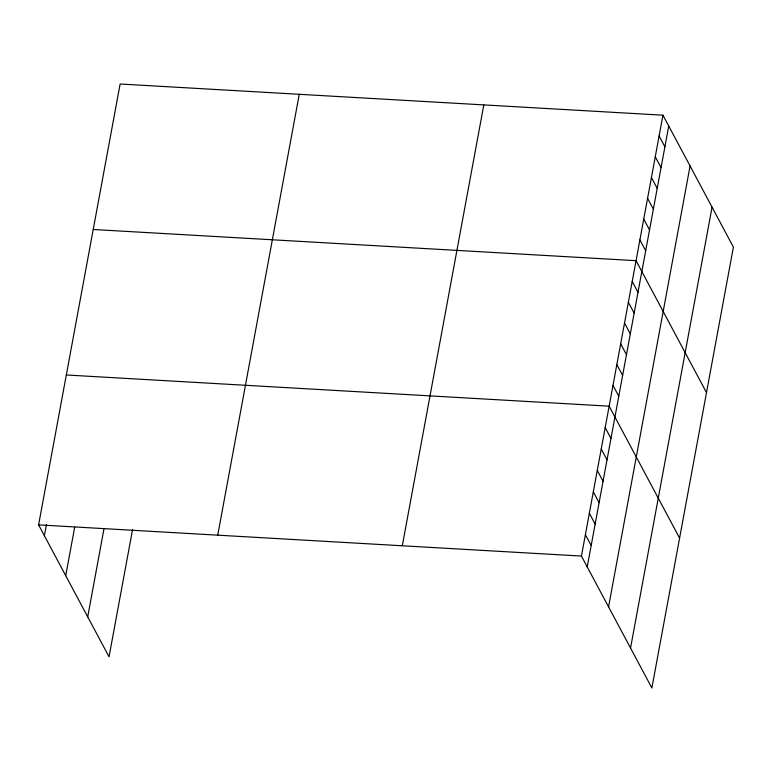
<?xml version="1.0" encoding="UTF-8"?>
<svg xmlns="http://www.w3.org/2000/svg" width="772" height="772" viewBox="0 0 772 772"><rect width="100%" height="100%" fill="white"/><g stroke="black" fill="none" stroke-linecap="round" stroke-linejoin="round"><path stroke-width="1.16" d="M132.591 529.447L109.045 656.808L38.6 524.873L120.123 84.003L662.955 115.192L733.4 247.127L651.877 687.997L581.432 556.072L662.955 115.192M44.39 535.71L46.474 524.439M65.726 575.671L74.681 527.208M87.709 616.847L103.959 528.936M217.733 535.17L299.256 94.29M402.299 545.775L483.822 104.905M587.222 566.909L668.745 126.029M608.558 606.869L690.081 165.99M630.541 648.046L712.064 207.166M93.219 229.487L636.051 260.685L706.496 392.61M66.315 374.98L609.147 406.178L679.592 538.103M38.6 524.873L581.432 556.072M659.114 135.978L664.904 146.815M655.274 156.764L661.054 167.601M651.423 177.55L657.213 188.387M647.583 198.336L653.373 209.173M643.742 219.113L649.532 229.95M639.901 239.899L645.682 250.736M632.21 281.471L638 292.308M628.369 302.257L634.15 313.094M624.529 323.034L630.309 333.871M620.678 343.82L626.468 354.657M616.838 364.606L622.628 375.443M612.997 385.392L618.777 396.229M605.19 427.591L610.98 438.428M601.234 449.005L607.014 459.842M597.267 470.418L603.057 481.255M593.311 491.832L599.101 502.668M589.354 513.245L595.135 524.082M585.388 534.658L591.178 545.495"/></g></svg>
